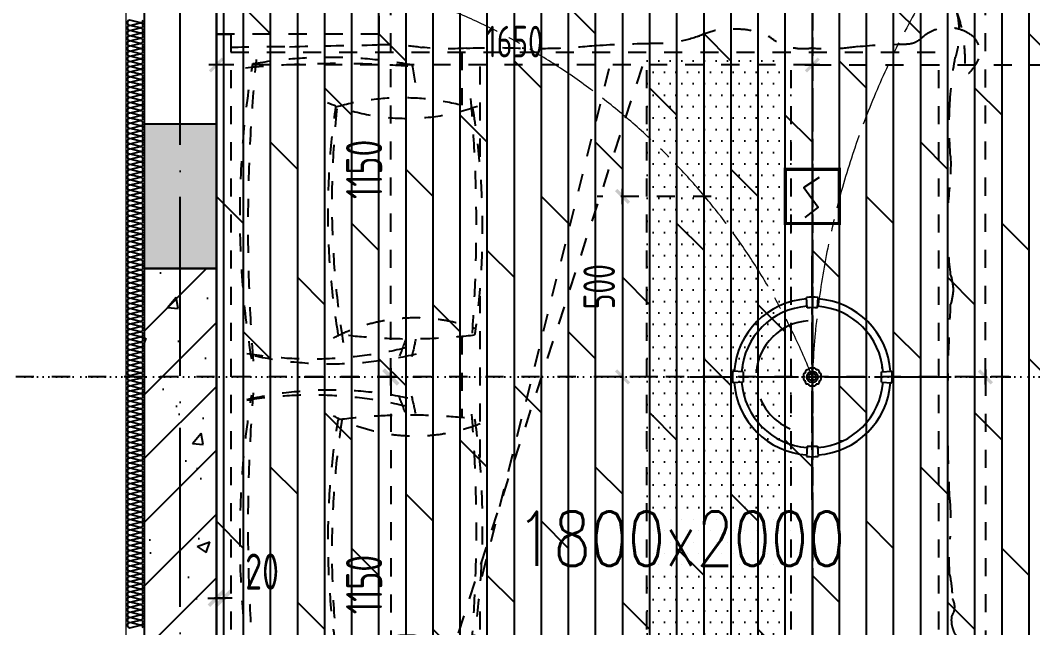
# Model space of a CAD drawing. Extents: x 133656 to 214778, y 12424 to 51506.
# Drawn here: x 155653 to 158456, y 16205 to 17888 of the extents above; entities that cross this region are included whole.
import ezdxf
from ezdxf.enums import TextEntityAlignment as Align

# ---------------------------------------------------------------- set-up
doc = ezdxf.new("R2010")
doc.units = 0
doc.header["$MEASUREMENT"] = 0
for name, pattern in [('DASH', [0.35, 0.25, -0.1]), ('图案填充', [66.863653, 0, -20.558844, 0, -15.145704, 0, -15.145704, 0, -16.013401]), ('图纸索引线', [1.414175, 0.440583, -0.082865, 0.082865, -0.092515, 0.440583, -0.082865, 0.082865, -0.109034]), ('家具虚线平面', [100, 50, -50]), ('索引', [26.102844, 8.811668, -1.657301, 1.657301, -1.850304, 8.811668, -1.657301, 1.657301]), ('轴线', [1279.947105, 991.697132, -142.311249, 0, -145.938724])]:
    doc.linetypes.add(name, pattern=pattern)
doc.layers.get('Defpoints').update_dxf_attribs({"color": 8})
for name, color, linetype in [('A-HATH', 8, 'Continuous'), ('A31.土建轴线', 251, 'Continuous'), ('E3.地面填充(网）', 250, 'Continuous'), ('F1.家具层', 51, 'Continuous'), ('G1.天花造型', 30, 'Continuous'), ('G2.天花造型尺寸', 144, 'Continuous'), ('G3.天花灯具', 52, 'Continuous'), ('G4.天花灯位', 71, 'Continuous'), ('H3.顶面烟感', 102, 'Continuous'), ('K2.强电插座', 132, 'Continuous'), ('PUB_HATCH', 8, 'Continuous'), ('WALL', 6, 'Continuous'), ('保温', 35, 'Continuous'), ('烟感', 6, 'Continuous')]:
    doc.layers.add(name, color=color, linetype=linetype)
doc.layers.add('TEL_TEXT', color=4, linetype='Continuous', lineweight=25)
doc.layers.add('灯具连线', color=30, linetype='Continuous', lineweight=13)
doc.styles.add('_TCH_DIM', font='SIMPLEX.shx', dxfattribs={"bigfont": 'gbcbig.shx'})
doc.styles.add('_TEL_DIM', font='MYTXT', dxfattribs={"width": 0.8, "height": 3, "bigfont": 'HZTXT'})
doc.styles.add('标注数字', font='dim.shx', dxfattribs={"width": 0.8})
doc.dimstyles.new('设计2017', dxfattribs={"dimscale": 100, "dimtxt": 2.5, "dimasz": 0.06, "dimexe": 2, "dimexo": 2.5, "dimgap": 0.6, "dimtad": 1, "dimdec": 0, "dimrnd": 5, "dimzin": 0, "dimdsep": 46, "dimtxsty": '标注数字', "dimblk": 'HBA_DIMENSION_TICK', "dimcen": 0.125, "dimclrd": 44, "dimclre": 44, "dimclrt": 50, "dimadec": 0, "dimazin": 0, "dimtfac": 1, "dimtdec": 0, "dimtix": 1, "dimtmove": 0, "dimatfit": 3, "dimldrblk": 'HBA_Leader_Arrow', "dimfxl": 7, "dimfxlon": 1, "dimtvp": 1, "dimtolj": 1, "dimtzin": 0, "dimarcsym": 0})

# ---------------------------------------------------------------- blocks, each defined once
blk = doc.blocks.new('$LinePat$岩棉板')
at = {"color": 0}
for p, q in [((0, -17), (12, -67)), ((12, -67), (24, -17))]:
    blk.add_line(p, q, dxfattribs=at)
for centre, start, end in [((12, -17), 0, 180), ((0, -67), 270, 0), ((24, -67), 180, 270)]:
    blk.add_arc(centre, 12, start, end, dxfattribs=at)
at = {"layer": 'Defpoints'}
blk.add_point((0, 0.1), dxfattribs=at)
at = {"layer": 'Defpoints', "color": 0}
blk.add_point((24, -84), dxfattribs=at)
blk = doc.blocks.new('A$C550E6FFC')
at = {"linetype": '家具虚线平面'}
for p, q in [((450, 450), (0, 450)), ((0, 0), (0, 450)), ((450, 450), (450, 0)), ((225, 375), (225, 75)), ((375, 225), (75, 225)), ((450, 0), (0, 0))]:
    blk.add_line(p, q, dxfattribs=at)
for radius in [112.5, 56.2]:
    blk.add_circle((225, 225), radius, dxfattribs=at)
blk = doc.blocks.new('HBA_DIMENSION_TICK')
at = {"color": 0, "linetype": 'ByBlock'}
for p, q in [((-10, 0), (0, 0)), ((0, 0), (10, 0))]:
    blk.add_line(p, q, dxfattribs=at)
at = {"color": 50, "linetype": 'ByBlock'}
blk.add_solid([(-10, -7), (-7, -10), (7, 10), (10, 7)], dxfattribs=at)
blk = doc.blocks.new('*D115')
at = {"layer": 'Defpoints', "color": 0, "linetype": '家具虚线平面', "transparency": 16777216}
for p in [(156303.8, 18049.6), (156679.1, 18049.6), (156343.4, 16899.6)]:
    blk.add_point(p, dxfattribs=at)
at = {"layer": 'K2.强电插座', "color": 44, "linetype": '家具虚线平面', "lineweight": -2, "transparency": 16777216}
for p, q in [((156403.8, 18049.6), (156759.1, 18049.6)), ((156679.1, 16902), (156679.1, 18047.2)), ((156443.4, 16899.6), (156759.1, 16899.6))]:
    blk.add_line(p, q, dxfattribs=at)
at = {"layer": 'K2.强电插座', "color": 44, "linetype": '家具虚线平面', "lineweight": -2, "transparency": 16777216, "xscale": 2.4, "yscale": 2.4, "zscale": 2.4}
for p, rotation in [((156679.1, 18049.6), 90), ((156679.1, 16899.6), 270)]:
    blk.add_blockref('HBA_DIMENSION_TICK', p, dxfattribs=dict(at, rotation=rotation))
at = {"layer": 'K2.强电插座', "color": 50, "linetype": '家具虚线平面', "transparency": 16777216, "insert": (156605.1, 17474.6), "char_height": 100, "attachment_point": 5, "rotation": 90, "style": '标注数字'}
blk.add_mtext('\\A1;1150', dxfattribs=at)
blk = doc.blocks.new('HBA_Leader_Arrow')
at = {"color": 0, "linetype": 'ByBlock', "ltscale": 0.5}
blk.add_line((3.5, 0), (-10, 0), dxfattribs=at)
for points in [[(-11, 11.3), (-6.6, 14.4), (-0.6, 0), (3.5, 0)], [(-11, -11.3), (-6.6, -14.4), (-0.6, 0), (3.5, 0)]]:
    blk.add_solid(points, dxfattribs=at)
blk = doc.blocks.new('*D130')
at = {"layer": 'Defpoints', "color": 0, "linetype": '家具虚线平面', "transparency": 16777216}
for p in [(156343.4, 16899.6), (156343.4, 15749.6), (156679.1, 15749.6)]:
    blk.add_point(p, dxfattribs=at)
at = {"layer": 'K2.强电插座', "color": 44, "linetype": '家具虚线平面', "lineweight": -2, "transparency": 16777216}
for p, q in [((156443.4, 16899.6), (156759.1, 16899.6)), ((156679.1, 16897.2), (156679.1, 15752)), ((156443.4, 15749.6), (156759.1, 15749.6))]:
    blk.add_line(p, q, dxfattribs=at)
at = {"layer": 'K2.强电插座', "color": 44, "linetype": '家具虚线平面', "lineweight": -2, "transparency": 16777216, "xscale": 2.4, "yscale": 2.4, "zscale": 2.4}
for p, rotation in [((156679.1, 16899.6), 90), ((156679.1, 15749.6), 270)]:
    blk.add_blockref('HBA_DIMENSION_TICK', p, dxfattribs=dict(at, rotation=rotation))
at = {"layer": 'K2.强电插座', "color": 50, "linetype": '家具虚线平面', "transparency": 16777216, "insert": (156605.1, 16324.6), "char_height": 100, "attachment_point": 5, "rotation": 90, "style": '标注数字'}
blk.add_mtext('\\A1;1150', dxfattribs=at)
blk = doc.blocks.new('A$C34CE5B40')
at = {"color": 1, "linetype": '图纸索引线', "ltscale": 150}
for p, q in [((125.3, -67.5), (125.3, 318.1)), ((-67.5, 125.3), (318.1, 125.3))]:
    blk.add_line(p, q, dxfattribs=at)
for p, q in [((117.3, 233.8), (116.1, 250.3)), ((133.3, 233.8), (134.5, 250.3)), ((16.8, 133.3), (0.3, 134.5)), ((124.2, 139.9), (126.4, 139.9)), ((233.8, 133.3), (250.3, 134.5)), ((16.8, 117.3), (0.3, 116.1)), ((233.8, 117.3), (250.3, 116.1)), ((117.3, 16.8), (116.1, 0.3)), ((133.3, 16.8), (134.5, 0.3))]:
    blk.add_line(p, q)
at = {"color": 8}
for p, q in [((15, 139.9), (17.4, 139.9)), ((233.2, 139.9), (235.6, 139.9)), ((166.7, 24.7), (172.7, 24.7))]:
    blk.add_line(p, q, dxfattribs=at)
for radius in [8.86, 5.76]:
    blk.add_circle((125.3, 125.3), radius)
for centre, radius, start, end in [((125.3, 125.3), 122.9, 94.2154, 175.7846), ((125.3, 125.3), 125.3, 85.7846, 94.2154), ((125.3, 125.3), 122.9, 4.2154, 85.7846), ((125.3, 125.3), 111.3, 94.2154, 175.7846), ((125.3, 125.3), 108.8, 85.7846, 94.2154), ((125.3, 125.3), 111.3, 4.2154, 85.7846), ((125.3, 125.3), 125.3, 175.7846, 184.2154), ((125.3, 125.3), 108.8, 175.7846, 184.2154), ((114.6, 128.2), 3.28, 89.2133, 240.7867), ((117.5, 133.1), 3.28, 59.2133, 210.7867), ((122.4, 136), 3.28, 29.2133, 180.7867), ((128.2, 136), 3.28, 359.2133, 150.7867), ((133.1, 133.1), 3.28, 329.2133, 120.7867), ((136, 128.2), 3.28, 299.2133, 90.7867), ((125.3, 125.3), 108.8, 355.7846, 4.2154), ((125.3, 125.3), 125.3, 355.7846, 4.2154), ((125.3, 125.3), 122.9, 184.2154, 265.7846), ((125.3, 125.3), 111.3, 184.2154, 265.7846), ((114.6, 122.4), 3.28, 119.2133, 270.7867), ((117.5, 117.5), 3.28, 149.2133, 300.7867), ((122.4, 114.6), 3.28, 179.2133, 330.7867), ((128.2, 114.6), 3.28, 209.2133, 0.7867), ((133.1, 117.5), 3.28, 239.2133, 30.7867), ((125.3, 125.3), 111.3, 274.2154, 355.7846), ((125.3, 125.3), 122.9, 274.2154, 355.7846), ((136, 122.4), 3.28, 269.2133, 60.7867), ((125.3, 125.3), 108.8, 265.7846, 274.2154), ((125.3, 125.3), 125.3, 265.7846, 274.2154)]:
    blk.add_arc(centre, radius, start, end)
for start, end in [(94.2154, 175.7846), (202.9764, 246.7439)]:
    blk.add_arc((125.3, 125.3), 88.5, start, end, dxfattribs=at)
blk = doc.blocks.new('结构')
at = {"layer": 'A-HATH'}
blk.add_hatch(color=256, dxfattribs=at).paths.add_polyline_path([(-6500, -3450), (-6700, -3450), (-6700, -3850), (-6500, -3850)], flags=0)
at = {"layer": 'WALL'}
blk.add_lwpolyline([(-6500, -3450), (-6700, -3450), (-6700, -3850), (-6500, -3850), (-6500, -3450)], close=True, dxfattribs=at)
blk = doc.blocks.new('A$C514E7BF4')
at = {"linetype": '家具虚线平面'}
h = blk.add_hatch(dxfattribs=at)
h.set_pattern_fill('DOTS', color=8, scale=20, style=0)
h.set_pattern_definition([(360, (-179201.454, 33396.732), (15.875, 31.75), [0, -31.75])])
h.paths.add_polyline_path([(-1191.6, 900), (-1591.6, 900), (-1591.6, -900), (-1191.6, -900)])
at = {"color": 0, "linetype": '家具虚线平面'}
for p, q in [((-40, 900), (-2000, 900)), ((-2000, -900), (-2000, 900)), ((-40, -900), (-2000, -900))]:
    blk.add_line(p, q, dxfattribs=at)
at = {"color": 8, "linetype": '家具虚线平面'}
for p, q in [((-1591.6, -900), (-1591.6, 900)), ((-1191.6, -900), (-1191.6, 900)), ((-608.6, -900), (-1191.6, 897.3)), ((-736.2, -552.8), (-1098.9, 900)), ((-730.4, 610.2), (-730.4, 900)), ((-679.6, 900), (-679.6, 753.2)), ((-730.4, -223.4), (-730.4, 223.4)), ((-679.6, 111.8), (-679.6, -111.8)), ((-730.4, -900), (-730.4, -610.2)), ((-679.6, -753.2), (-679.6, -900))]:
    blk.add_line(p, q, dxfattribs=at)
for points in [[(-1542.6, -914.4, 0.011501), (-1678.1, -915.4, -0.027887), (-1831.9, -914.1, 0.011645), (-2003.7, -918.1, -0.522577), (-2091, -807.1, -0.144021), (-2067.2, -749, 0.173239), (-2048.7, -715.8, 0.167481), (-2043.4, -707.6, 0.159493), (-2036.9, -659.9, -0.276026), (-2036.8, -613.5, -0.058945), (-2030.6, -549.6, 0.046791), (-2032.6, -440.8, -0.023628), (-2030.5, -340.8, 0.024964), (-2032.9, 201.3, -0.053528), (-2039.8, 241.8, -0.053528), (-2032.9, 282.3, 0.055897), (-2030.5, 524.4, -0.026973), (-2032.6, 612, 0.036947), (-2030.6, 749.8, 0.036442), (-2045.7, 884.8, -0.141351), (-2048.2, 1015.6, 0.119346), (-2068.6, 828.1, -0.123892), (-2110, 881.4, -0.37589), (-2076.7, 955.7, -0.329446), (-1951.9, 938.7, 0.211134), (-1910.9, 921.8, -0.024888), (-1773.9, 915.1, 0.06219), (-1646.7, 910.4, 0.218233), (-1530.5, 943, -0.123513), (-1430.6, 964.3, -0.129887), (-1334.7, 943.7, 0.095063), (-1202.3, 923.8, -0.016498), (-1052.3, 918.2, 0.039412), (-846.3, 910.4, -0.025508), (-692.1, 910.4, 0.038458), (-568.4, 913, -0.058958), (-431.3, 919.7, -0.00267), (-202.8, 914.9, -0.013848), (-40, 913.2, -0.011292)], [(-1257.7, -923.8, 0.037552), (-1542.6, -914.4)], [(-40, -910.6, -0.018567), (-258.2, -914.9, -0.00267), (-486.8, -919.7, -0.058958), (-623.8, -913, 0.038458), (-747.5, -910.4, -0.025508), (-901.7, -910.4, 0.039412), (-1107.7, -918.2, -0.016498), (-1257.7, -923.8)]]:
    blk.add_lwpolyline(points, format="xyb", dxfattribs=at)
at = {"color": 0, "linetype": '家具虚线平面'}
blk.add_lwpolyline([(0, 950), (-40, 950), (-40, -950), (0, -950), (0, 950), (-40, 950)], dxfattribs=at)
at = {"color": 8, "linetype": '家具虚线平面'}
for centre, radius, start, end in [((-312.9, -351.8), 1238, 80.1485, 100.6384), ((-4813.8, 415.7), 4725.6, 355.4886, 5.6266), ((-333.4, -1761.4), 2630.3, 84.4826, 95.0365), ((793.5, 603.6), 1360.3, 168.9234, 172.854), ((-2561.5, 448.7), 2495.8, 350.7958, 9.6706), ((-527.6, 1288.5), 573.1, 250.1161, 292.5374), ((3231.9, 419.3), 3950.9, 174.8935, 184.5839), ((-514.4, 112.2), 661.9, 73.9263, 107.1409), ((-2737.7, 484.2), 2417.1, 350.722, 6.729), ((1335.3, 412.5), 2071.5, 170.7708, 188.2406), ((-2330.5, 453.6), 2021, 350.4407, 8.3856), ((-550.5, -316.9), 481.3, 61.9201, 110.3975), ((-535.4, 1610), 1505.1, 263.1514, 277.5533), ((296.2, 266.2), 863.1, 190.7671, 194.3206), ((136, 322.5), 695.2, 198.2384, 202.9676), ((-317.2, 1054), 1018.5, 256.621, 283.2374), ((-265.1, 1140.6), 1091.3, 256.1307, 279.5201), ((-317.2, -1054), 1018.5, 76.7626, 103.379), ((296.2, -266.2), 863.1, 165.6794, 169.2329), ((-265.1, -1140.6), 1091.3, 80.4799, 103.8693), ((136, -322.5), 695.2, 157.0324, 161.7616), ((-4813.8, -415.7), 4725.6, 354.3734, 4.5114), ((-2561.5, -448.7), 2495.8, 350.3294, 9.2042), ((-550.5, 316.9), 481.3, 248.0476, 298.0799), ((3231.9, -419.3), 3950.9, 175.4161, 185.1065), ((-535.4, -1610), 1505.1, 82.4467, 96.8486), ((-2737.7, -484.2), 2417.1, 353.271, 9.278), ((1335.3, -412.5), 2071.5, 171.7594, 189.2292), ((-2330.5, -453.6), 2021, 351.6144, 9.5593), ((-527.6, -1288.5), 573.1, 67.4626, 109.8839), ((-514.4, -112.2), 661.9, 252.8591, 286.0737), ((793.5, -603.6), 1360.3, 187.146, 191.0766), ((530.6, -657.4), 1088.8, 186.0972, 191.6339), ((-333.4, 1761.4), 2630.3, 264.9635, 275.5174), ((-312.9, 351.8), 1238, 259.3616, 279.8515)]:
    blk.add_arc(centre, radius, start, end, dxfattribs=at)
blk = doc.blocks.new('*D257')
at = {"layer": 'Defpoints', "color": 0, "linetype": '家具虚线平面', "transparency": 16777216}
for p in [(156216.1, 17437.8), (156196.1, 16750.6), (156196.1, 16286.3)]:
    blk.add_point(p, dxfattribs=at)
at = {"layer": 'G2.天花造型尺寸', "color": 44, "linetype": '家具虚线平面', "lineweight": -2, "transparency": 16777216}
for p, q in [((156196.1, 16566.3), (156196.1, 16206.3)), ((156216.1, 16566.3), (156216.1, 16206.3)), ((156193.7, 16286.3), (156191.3, 16286.3)), ((156216.1, 16286.3), (156196.1, 16286.3)), ((156218.5, 16286.3), (156220.9, 16286.3))]:
    blk.add_line(p, q, dxfattribs=at)
at = {"layer": 'G2.天花造型尺寸', "color": 44, "linetype": '家具虚线平面', "lineweight": -2, "transparency": 16777216, "xscale": 2.4, "yscale": 2.4, "zscale": 2.4}
blk.add_blockref('HBA_DIMENSION_TICK', (156196.1, 16286.3), dxfattribs=at)
at = {"layer": 'G2.天花造型尺寸', "color": 44, "linetype": '家具虚线平面', "lineweight": -2, "transparency": 16777216, "xscale": 2.4, "yscale": 2.4, "zscale": 2.4, "rotation": 180}
blk.add_blockref('HBA_DIMENSION_TICK', (156216.1, 16286.3), dxfattribs=at)
at = {"layer": 'G2.天花造型尺寸', "color": 50, "linetype": '家具虚线平面', "transparency": 16777216, "insert": (156322.7, 16360.3), "char_height": 100, "attachment_point": 5, "style": '标注数字'}
blk.add_mtext('\\A1;20', dxfattribs=at)
blk = doc.blocks.new('*D318')
at = {"layer": 'Defpoints', "color": 0, "linetype": '家具虚线平面', "transparency": 16777216}
for p in [(159496.1, 17763.8), (159496.1, 17559.6), (157846.1, 17474.6)]:
    blk.add_point(p, dxfattribs=at)
at = {"layer": 'H3.顶面烟感', "color": 44, "linetype": '家具虚线平面', "lineweight": -2, "transparency": 16777216}
for p, q in [((157846.1, 17562.1), (157846.1, 17833.8)), ((159496.1, 17647.1), (159496.1, 17833.8)), ((157848.2, 17763.8), (159494, 17763.8))]:
    blk.add_line(p, q, dxfattribs=at)
at = {"layer": 'H3.顶面烟感', "color": 44, "linetype": '家具虚线平面', "lineweight": -2, "transparency": 16777216, "xscale": 2.1, "yscale": 2.1, "zscale": 2.1, "rotation": 180}
blk.add_blockref('HBA_DIMENSION_TICK', (157846.1, 17763.8), dxfattribs=at)
at = {"layer": 'H3.顶面烟感', "color": 44, "linetype": '家具虚线平面', "lineweight": -2, "transparency": 16777216, "xscale": 2.1, "yscale": 2.1, "zscale": 2.1}
blk.add_blockref('HBA_DIMENSION_TICK', (159496.1, 17763.8), dxfattribs=at)
at = {"layer": 'H3.顶面烟感', "color": 50, "linetype": '家具虚线平面', "transparency": 16777216, "insert": (158671.1, 17828.6), "char_height": 87.5, "attachment_point": 5, "style": '标注数字'}
blk.add_mtext('\\A1;1650', dxfattribs=at)
blk = doc.blocks.new('$equip_U$00000120(2016-20170412ND)')
at = {"color": 0, "linetype": 'Continuous', "const_width": 0.06}
blk.add_lwpolyline([(-0.5, -0.5), (-0.5, 0.5), (0.5, 0.5), (0.5, -0.5)], close=True, dxfattribs=at)
at = {"color": 0, "linetype": 'Continuous'}
blk.add_lwpolyline([(0.125, 0.352), (-0.159, 0.163), (0.106, -0.197), (-0.14, -0.386)], dxfattribs=at)
for p in [(0, 0.5), (-0.5, 0), (0.5, 0), (0, -0.5)]:
    blk.add_point(p)
at = {"layer": 'TEL_TEXT', "style": '_TEL_DIM', "flags": 1}
blk.add_attdef('A', text='', height=0.00002, dxfattribs=at).set_placement((0, 0), align=Align.MIDDLE_CENTER)
blk = doc.blocks.new('*D560')
at = {"layer": 'Defpoints', "color": 0, "linetype": '家具虚线平面', "transparency": 16777216}
for p in [(157846.1, 16899.6), (158196.1, 15199.6), (158325.3, 15199.6)]:
    blk.add_point(p, dxfattribs=at)
at = {"layer": 'H3.顶面烟感', "color": 44, "linetype": '家具虚线平面', "lineweight": -2, "transparency": 16777216}
for p, q in [((158080.3, 16899.6), (158395.3, 16899.6)), ((158325.3, 16897.5), (158325.3, 15201.7)), ((158283.6, 15199.6), (158395.3, 15199.6))]:
    blk.add_line(p, q, dxfattribs=at)
at = {"layer": 'H3.顶面烟感', "color": 44, "linetype": '家具虚线平面', "lineweight": -2, "transparency": 16777216, "xscale": 2.1, "yscale": 2.1, "zscale": 2.1}
for p, rotation in [((158325.3, 16899.6), 90), ((158325.3, 15199.6), 270)]:
    blk.add_blockref('HBA_DIMENSION_TICK', p, dxfattribs=dict(at, rotation=rotation))
at = {"layer": 'H3.顶面烟感', "color": 50, "linetype": '家具虚线平面', "transparency": 16777216, "insert": (158260.6, 16049.6), "char_height": 87.5, "attachment_point": 5, "rotation": 90, "style": '标注数字'}
blk.add_mtext('\\A1;1700', dxfattribs=at)
blk = doc.blocks.new('*D561')
at = {"layer": 'Defpoints', "color": 0, "linetype": '家具虚线平面', "transparency": 16777216}
for p in [(158061.9, 20099.6), (158325.3, 20099.6), (157846.1, 16899.6)]:
    blk.add_point(p, dxfattribs=at)
at = {"layer": 'H3.顶面烟感', "color": 44, "linetype": '家具虚线平面', "lineweight": -2, "transparency": 16777216}
for p, q in [((158149.4, 20099.6), (158395.3, 20099.6)), ((158325.3, 16901.7), (158325.3, 20097.5)), ((158080.3, 16899.6), (158395.3, 16899.6))]:
    blk.add_line(p, q, dxfattribs=at)
at = {"layer": 'H3.顶面烟感', "color": 44, "linetype": '家具虚线平面', "lineweight": -2, "transparency": 16777216, "xscale": 2.1, "yscale": 2.1, "zscale": 2.1}
for p, rotation in [((158325.3, 20099.6), 90), ((158325.3, 16899.6), 270)]:
    blk.add_blockref('HBA_DIMENSION_TICK', p, dxfattribs=dict(at, rotation=rotation))
at = {"layer": 'H3.顶面烟感', "color": 50, "linetype": '家具虚线平面', "transparency": 16777216, "insert": (158260.6, 18499.6), "char_height": 87.5, "attachment_point": 5, "rotation": 90, "style": '标注数字'}
blk.add_mtext('\\A1;3200', dxfattribs=at)
blk = doc.blocks.new('*D562')
at = {"layer": 'Defpoints', "color": 0, "linetype": '家具虚线平面', "transparency": 16777216}
for p in [(156196.1, 17763.8), (156196.1, 17559.6), (157846.1, 17474.6)]:
    blk.add_point(p, dxfattribs=at)
at = {"layer": 'H3.顶面烟感', "color": 44, "linetype": '家具虚线平面', "lineweight": -2, "transparency": 16777216}
for p, q in [((156196.1, 17647.1), (156196.1, 17833.8)), ((157846.1, 17562.1), (157846.1, 17833.8)), ((157844, 17763.8), (156198.2, 17763.8))]:
    blk.add_line(p, q, dxfattribs=at)
at = {"layer": 'H3.顶面烟感', "color": 44, "linetype": '家具虚线平面', "lineweight": -2, "transparency": 16777216, "xscale": 2.1, "yscale": 2.1, "zscale": 2.1, "rotation": 180}
blk.add_blockref('HBA_DIMENSION_TICK', (156196.1, 17763.8), dxfattribs=at)
at = {"layer": 'H3.顶面烟感', "color": 44, "linetype": '家具虚线平面', "lineweight": -2, "transparency": 16777216, "xscale": 2.1, "yscale": 2.1, "zscale": 2.1}
blk.add_blockref('HBA_DIMENSION_TICK', (157846.1, 17763.8), dxfattribs=at)
at = {"layer": 'H3.顶面烟感', "color": 50, "linetype": '家具虚线平面', "transparency": 16777216, "insert": (157021.1, 17828.6), "char_height": 87.5, "attachment_point": 5, "style": '标注数字'}
blk.add_mtext('\\A1;1650', dxfattribs=at)
blk = doc.blocks.new('*D569')
at = {"layer": 'Defpoints', "color": 0, "linetype": '家具虚线平面', "transparency": 16777216}
for p in [(157771.1, 17399.6), (157320.7, 16899.6), (157505.9, 16899.6)]:
    blk.add_point(p, dxfattribs=at)
at = {"layer": 'H3.顶面烟感', "color": 44, "linetype": '家具虚线平面', "lineweight": -2, "transparency": 16777216}
for p, q in [((157565.7, 17399.6), (157250.7, 17399.6)), ((157320.7, 17397.5), (157320.7, 16901.7)), ((157418.4, 16899.6), (157250.7, 16899.6))]:
    blk.add_line(p, q, dxfattribs=at)
at = {"layer": 'H3.顶面烟感', "color": 44, "linetype": '家具虚线平面', "lineweight": -2, "transparency": 16777216, "xscale": 2.1, "yscale": 2.1, "zscale": 2.1}
for p, rotation in [((157320.7, 17399.6), 90), ((157320.7, 16899.6), 270)]:
    blk.add_blockref('HBA_DIMENSION_TICK', p, dxfattribs=dict(at, rotation=rotation))
at = {"layer": 'H3.顶面烟感', "color": 50, "linetype": '家具虚线平面', "transparency": 16777216, "insert": (157255.9, 17149.6), "char_height": 87.5, "attachment_point": 5, "rotation": 90, "style": '标注数字'}
blk.add_mtext('\\A1;500', dxfattribs=at)

msp = doc.modelspace()

# ---------------------------------------------------------------- hatches: boundary and pattern name
at = {"layer": 'E3.地面填充(网）'}
h = msp.add_hatch(dxfattribs=at)
h.set_pattern_fill('DOLMIT', color=256, scale=300, angle=90)
h.set_pattern_definition([(90, (159496.07, 20099.63), (-75, 5e-15), []), (135, (159496.07, 20099.63), (-150, -150), [106.066, -212.132])])
h.paths.add_polyline_path([(156756.1, 15199.6), (156756.1, 15219.6), (159136.1, 15219.7), (159136.1, 15199.6), (159496.1, 15199.6), (159496.1, 20099.6), (156196.1, 20099.6), (156196.1, 15199.6)])
at = {"layer": 'PUB_HATCH'}
h = msp.add_hatch(dxfattribs=at)
h.set_pattern_fill('钢筋混凝土', color=256, scale=50, style=0)
h.set_pattern_definition([(45, (213521.12, 2073.4), (-88.38835, 88.38835), []), (50, (213521.12, 2073.4), (358.6301, -31.376), [37.5, -412.5]), (355, (213521.1, 2073.4), (-69.3757, 376.096), [30, -330]), (100.4514, (213551, 2070.8), (289.2547, 344.7198), [31.87, -350.571]), (46.1842, (213521.1, 2173.4), (533.6205, -82.7595), [56.25, -618.75]), (96.6356, (213565.6, 2166.5), (467.3314, 487.059), [47.805, -525.8565]), (351.1842, (213521.1, 2173.4), (467.331, 487.0593), [45, -495]), (21, (213571.12, 2148.4), (298.4535, -201.3094), [37.5, -412.5]), (326, (213571.1, 2148.4), (121.6577, 362.575), [30, -330]), (71.4514, (213596, 2131.63), (420.1113, 161.2652), [31.87, -350.571]), (37.5, (213521.12, 2073.4), (6.07993, 166.44693), [0, -326, 0, -335, 0, -331.25]), (7.5, (213521.12, 2073.4), (131.53477, 197.20586), [0, -191, 0, -318.5, 0, -126.25]), (327.5, (213409.62, 2073.4), (266.91122, -11.27744), [0, -125, 0, -390, 0, -517.5]), (317.5, (213359.62, 2073.4), (291.5931, 50.0525), [0, -162.5, 0, -259, 0, -367.5])])
h.paths.add_polyline_path([(156196.1, 15499.6), (156196.1, 17199.6), (155996.1, 17199.6), (155996.1, 15499.6)])

# ---------------------------------------------------------------- linework, layer by layer
at = {"layer": 'A31.土建轴线', "linetype": '轴线', "ltscale": 0.5}
msp.add_line((156096.1, 13702.3), (156096.1, 25778.7), dxfattribs=at)
at = {"layer": 'G1.天花造型'}
msp.add_lwpolyline([(156216.1, 15219.6), (159476.1, 15219.6), (159476.1, 20079.6), (156216.1, 20079.6)], close=True, dxfattribs=at)
at = {"layer": 'G4.天花灯位', "linetype": '家具虚线平面'}
for p, q in [((157846.1, 17648.8), (157846.1, 15199.6)), ((158390.9, 16899.6), (155457.6, 16899.6))]:
    msp.add_line(p, q, dxfattribs=at)
at = {"layer": 'H3.顶面烟感', "linetype": 'DASH', "ltscale": 200}
msp.add_line((157846.1, 20079.6), (157846.1, 15997.1), dxfattribs=at)
at = {"layer": 'K2.强电插座', "linetype": '图案填充'}
msp.add_line((155665.4, 16899.6), (159696.1, 16899.6), dxfattribs=at)
at = {"layer": 'WALL'}
for p, q in [((156196.1, 20099.6), (156196.1, 15199.6)), ((155996, 20098.5), (155996.1, 14999.6)), ((156196.1, 17199.6), (155996.1, 17199.6))]:
    msp.add_line(p, q, dxfattribs=at)
at = {"layer": '保温', "lineweight": 5}
msp.add_lwpolyline([(169696.1, 14949.6), (169046.1, 14949.6), (169046.1, 14249.6), (162446.1, 14249.6), (162446.1, 14549.6), (160746.1, 14549.6), (160746.1, 14349.6), (159046.1, 14349.6), (159046.1, 14549.6), (156846.1, 14549.6), (156846.1, 14249.6), (156546.1, 14249.6), (156546.1, 14949.6), (155946.1, 14949.6), (155946.1, 23849.6), (156846.1, 23849.6), (156846.1, 23649.6), (156246.1, 23649.6), (156246.1, 23149.6), (157746.1, 23149.6), (157746.1, 23849.6), (162446.1, 23849.6), (162446.1, 25449.6), (165696.1, 25449.6)], dxfattribs=at)
at = {"layer": '灯具连线', "linetype": '索引', "ltscale": 20}
for centre, radius, start, end in [((160090.9, 16811.8), 2246.6, 107.9019, 177.7601), ((156142.6, 16222.6), 1833.1, 21.6743, 85.331)]:
    msp.add_arc(centre, radius, start, end, dxfattribs=at)

# ---------------------------------------------------------------- block references
at = {"layer": 'F1.家具层', "extrusion": (0, 0, -1), "xscale": -1, "zscale": -1}
msp.add_blockref('A$C550E6FFC', (-156196.1, 17849.6), dxfattribs=at)
at = {"layer": 'F1.家具层', "xscale": -1}
msp.add_blockref('A$C514E7BF4', (156196.1, 16899.6), dxfattribs=at)
at = {"layer": 'G3.天花灯具', "linetype": '图纸索引线', "xscale": 1.764, "yscale": 1.764, "zscale": 1.764}
msp.add_blockref('A$C34CE5B40', (157625, 16678.6), dxfattribs=at)
at = {"layer": 'WALL'}
msp.add_blockref('结构', (162696.1, 21049.6), dxfattribs=at)
at = {"layer": '保温', "xscale": 0.5942841875406306, "yscale": 0.5941895062325717, "zscale": 0.5941895062325717, "rotation": 90}
for p in [(155946.1, 17873.5), (155946.1, 17859.2), (155946.1, 17845), (155946.1, 17830.7), (155946.1, 17816.5), (155946.1, 17802.2), (155946.1, 17787.9), (155946.1, 17773.7), (155946.1, 17759.4), (155946.1, 17745.1), (155946.1, 17730.9), (155946.1, 17716.6), (155946.1, 17702.4), (155946.1, 17688.1), (155946.1, 17673.8), (155946.1, 17659.6), (155946.1, 17645.3), (155946.1, 17631), (155946.1, 17616.8), (155946.1, 17602.5), (155946.1, 17588.2), (155946.1, 17574), (155946.1, 17559.7), (155946.1, 17545.5), (155946.1, 17531.2), (155946.1, 17516.9), (155946.1, 17502.7), (155946.1, 17488.4), (155946.1, 17474.1), (155946.1, 17459.9), (155946.1, 17445.6), (155946.1, 17431.4), (155946.1, 17417.1), (155946.1, 17402.8), (155946.1, 17388.6), (155946.1, 17374.3), (155946.1, 17360), (155946.1, 17345.8), (155946.1, 17331.5), (155946.1, 17317.3), (155946.1, 17303), (155946.1, 17288.7), (155946.1, 17274.5), (155946.1, 17260.2), (155946.1, 17245.9), (155946.1, 17231.7), (155946.1, 17217.4), (155946.1, 17203.2), (155946.1, 17188.9), (155946.1, 17174.6), (155946.1, 17160.4), (155946.1, 17146.1), (155946.1, 17131.8), (155946.1, 17117.6), (155946.1, 17103.3), (155946.1, 17089.1), (155946.1, 17074.8), (155946.1, 17060.5), (155946.1, 17046.3), (155946.1, 17032), (155946.1, 17017.7), (155946.1, 17003.5), (155946.1, 16989.2), (155946.1, 16974.9), (155946.1, 16960.7), (155946.1, 16946.4), (155946.1, 16932.2), (155946.1, 16917.9), (155946.1, 16903.6), (155946.1, 16889.4), (155946.1, 16875.1), (155946.1, 16860.8), (155946.1, 16846.6), (155946.1, 16832.3), (155946.1, 16818.1), (155946.1, 16803.8), (155946.1, 16789.5), (155946.1, 16775.3), (155946.1, 16761), (155946.1, 16746.7), (155946.1, 16732.5), (155946.1, 16718.2), (155946.1, 16704), (155946.1, 16689.7), (155946.1, 16675.4), (155946.1, 16661.2), (155946.1, 16646.9), (155946.1, 16632.6), (155946.1, 16618.4), (155946.1, 16604.1), (155946.1, 16589.9), (155946.1, 16575.6), (155946.1, 16561.3), (155946.1, 16547.1), (155946.1, 16532.8), (155946.1, 16518.5), (155946.1, 16504.3), (155946.1, 16490), (155946.1, 16475.7), (155946.1, 16461.5), (155946.1, 16447.2), (155946.1, 16433), (155946.1, 16418.7), (155946.1, 16404.4), (155946.1, 16390.2), (155946.1, 16375.9), (155946.1, 16361.6), (155946.1, 16347.4), (155946.1, 16333.1), (155946.1, 16318.9), (155946.1, 16304.6), (155946.1, 16290.3), (155946.1, 16276.1), (155946.1, 16261.8), (155946.1, 16247.5), (155946.1, 16233.3), (155946.1, 16219), (155946.1, 16204.8)]:
    msp.add_blockref('$LinePat$岩棉板', p, dxfattribs=at)
at = {"layer": '烟感', "xscale": 150, "yscale": 150, "zscale": 150}
msp.add_blockref('$equip_U$00000120(2016-20170412ND)', (157846.1, 17399.6), dxfattribs=at)

# ---------------------------------------------------------------- texts
at = {"layer": 'F1.家具层', "style": '_TCH_DIM', "width": 0.8}
msp.add_text('1800x2000', height=150, rotation=360, dxfattribs=at).set_placement((157026.7, 16376.4))

# ---------------------------------------------------------------- dimensions: what is measured, and where the dimension line sits
at = {"layer": 'G2.天花造型尺寸', "linetype": '家具虚线平面'}
dim = msp.add_linear_dim(base=(156196.1, 16286.3), p1=(156216.1, 17437.8), p2=(156196.1, 16750.6), dimstyle='设计2017', override={"dimscale": 40, "dimrnd": 0, "dimtmove": 2}, dxfattribs=at)
dim.commit()
dim.dimension.update_dxf_attribs({"geometry": '*D257', "text_midpoint": (156322.7, 16360.3), "dimtype": 160})
at = {"layer": 'H3.顶面烟感', "linetype": '家具虚线平面'}
for base, p1, p2, angle, picture, middle in [((158325.3, 20099.6), (157846.1, 16899.6), (158061.9, 20099.6), 270, '*D561', (158260.6, 18499.6)), ((156196.1, 17763.8), (157846.1, 17474.6), (156196.1, 17559.6), 0, '*D562', (157021.1, 17828.6)), ((159496.1, 17763.8), (157846.1, 17474.6), (159496.1, 17559.6), 180, '*D318', (158671.1, 17828.6)), ((157320.7, 16899.6), (157771.1, 17399.6), (157505.9, 16899.6), 90, '*D569', (157255.9, 17149.6)), ((158325.3, 15199.6), (157846.1, 16899.6), (158196.1, 15199.6), 90, '*D560', (158260.6, 16049.6))]:
    dim = msp.add_linear_dim(base=base, p1=p1, p2=p2, angle=angle, dimstyle='设计2017', override={"dimscale": 35, "dimtmove": 1}, dxfattribs=at)
    dim.commit()
    dim.dimension.update_dxf_attribs({"geometry": picture, "text_midpoint": middle})
at = {"layer": 'K2.强电插座', "linetype": '家具虚线平面'}
for base, p2, angle, picture, middle in [((156679.1, 18049.6), (156303.8, 18049.6), 90, '*D115', (156605.1, 17474.6)), ((156679.1, 15749.6), (156343.4, 15749.6), 270, '*D130', (156605.1, 16324.6))]:
    dim = msp.add_linear_dim(base=base, p1=(156343.4, 16899.6), p2=p2, angle=angle, dimstyle='设计2017', override={"dimscale": 40, "dimrnd": 0, "dimtmove": 2}, dxfattribs=at)
    dim.commit()
    dim.dimension.update_dxf_attribs({"geometry": picture, "text_midpoint": middle})

doc.saveas('drawing.dxf')
